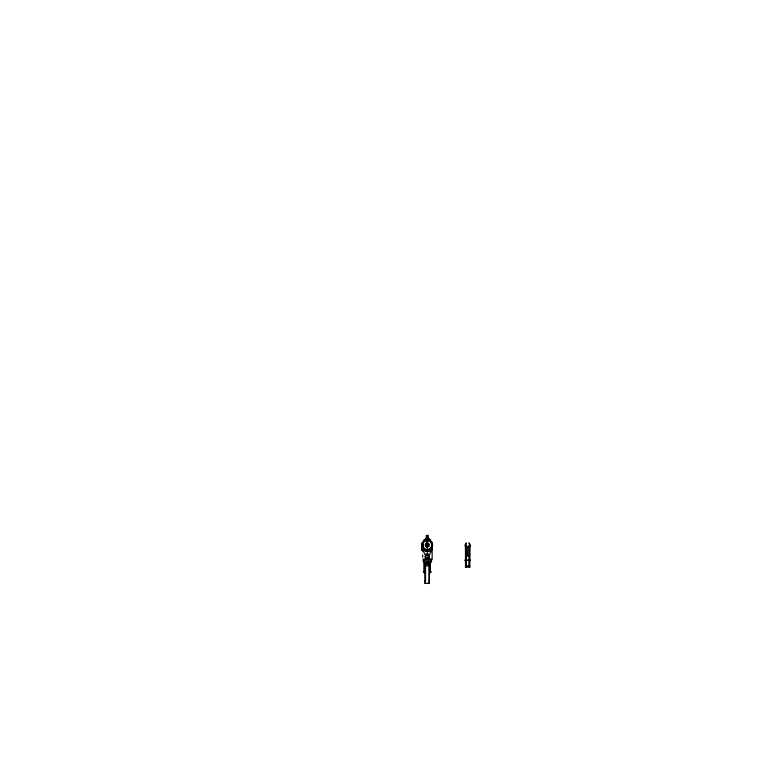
<?xml version="1.0" encoding="UTF-8"?>
<svg xmlns="http://www.w3.org/2000/svg" width="782" height="782" viewBox="0 0 782 782"><rect width="100%" height="100%" fill="white"/><g stroke="black" fill="none" stroke-linecap="round" stroke-linejoin="round"><path stroke-width="1.17" d="M469.65 545.328L469.483 560.078M422.681 555.005L422.681 557.175M422.085 545.787L422.466 543.49M431.996 546.559L431.752 544.155M431.84 547.791L429.846 554.243L424.616 554.243L422.622 547.791M422.945 543.353L423.336 542.581M422.974 543.255L422.945 546.696M431.517 546.696L431.801 544.419L431.126 542.581M431.84 547.351L431.84 550.557L432.299 549.326M422.309 547.908L422.622 547.146M431.84 550.557L432.456 549.854L432.143 547.146M466.346 546.325A1.838 1.838 0 0 0 468.946 546.325L469.024 565.797L466.258 565.797L466.258 546.217L468.115 546.804L469.337 545.709M469.376 546.765L469.943 545.826M429.846 540.411L430.149 539.795L427.998 539.795L428.155 539.189M427.959 538.876L429.074 538.573L428.311 539.795M426.503 551.173L425.388 551.476L426.151 550.245L424.313 550.245L424.313 548.583M428.292 546.716L428.956 546.022A1.994 1.994 0 0 1 427.49 547.009M426.307 539.189L426.464 539.795L424.313 539.795L422.163 542.874L422.495 547.39L422.163 543.744L422.544 544.565M429.992 562.541L431.537 560.391L430.305 560.078M427.705 554.917L427.226 554.858A1.847 1.847 0 0 0 425.633 557.625L427.226 558.543L428.829 557.625A1.847 1.847 0 0 0 427.226 554.858L426.757 554.917M468.946 546.325L469.493 546.247M425.056 580.977L425.545 580.361M429.406 562.727L429.406 583.44L425.056 583.44L425.545 582.825M469.767 546.256A2.463 2.463 0 0 0 468.868 542.894L469.816 545.328L469.816 567.155L465.466 567.155L465.955 566.539L465.955 567.155M422.925 547.683L423.541 550.557L422.006 550.557L422.006 547.146L422.622 546.833M423.541 550.557L422.925 551.789M424.157 560.078L423.854 560.391A3.392 3.392 0 0 0 427.226 564.076A3.392 3.392 0 0 0 430.608 560.391M431.068 571.965L430.149 572.883L430.149 561.3M423.971 541.76L424.929 541.036L424.929 540.108L424.313 540.108M425.955 543.49L426.718 543.099A1.994 1.994 0 0 0 426.972 547.009M422.085 547.292L422.622 547.908M422.309 547.801L422.006 549.854L422.622 549.805M422.006 550.166L422.622 550.557L422.163 542.874L423.16 542.874M429.533 549.013L430.911 547.791A4.448 4.448 0 0 0 431.674 546.256L432.075 546.256M430.149 572.268L431.068 571.662M428.849 563.314L425.613 563.314M431.84 543.079L432.299 542.874L430.149 539.795L430.149 541.467M430.149 562.131L431.068 561.828M426.307 540.518L426.034 540.567A4.614 4.614 0 0 0 423.453 547.664A4.614 4.614 0 0 0 431.009 547.664A4.614 4.614 0 0 0 428.428 540.567L428.155 540.518M422.661 545.621L422.163 545.328M465.779 545.944L466.277 546.247L465.681 545.377M425.388 538.876L429.074 538.876M429.533 540.108L430.149 540.108M422.006 543.715L422.388 543.793M431.674 543.793L432.456 543.715M422.006 545.719L422.681 545.719M431.781 545.719L432.456 545.719M422.71 545.895L422.241 543.998M422.466 544.106L422.788 546.256A4.448 4.448 0 0 0 423.551 547.791L424.929 549.013L424.929 549.942L424.313 549.942M429.533 549.942L430.149 549.942M422.006 550.088L422.622 550.205M431.84 550.205L432.456 550.088M431.537 546.559L431.537 549.942L430.921 550.557L432.456 550.557L432.143 546.833L432.143 550.557M425.388 551.173L429.074 551.173M465.72 555.161L466.258 555.161M469.024 555.161L469.562 555.161M465.72 556.393L466.258 556.393M469.024 556.393L469.562 556.393M422.925 559.159L425.848 559.159M428.614 559.159L431.537 559.159M425.848 559.472L424.157 559.472L424.147 560.841A3.089 3.089 0 0 0 427.226 563.773A3.089 3.089 0 0 0 430.315 560.841L430.305 559.472L428.614 559.472M465.026 560.078L470.256 560.078M424.616 560.391L422.925 560.391L424.47 562.541L423.854 560.694M465.026 560.391L470.256 560.391M430.149 562.434L431.068 562.561M423.385 561.828L424.313 562.131M423.385 571.662L424.313 572.268M429.533 541.036L430.491 541.76M465.906 546.765L465.339 545.826M428.497 543.49L427.744 543.099A1.994 1.994 0 0 1 428.956 544.028M430.921 550.557L431.537 551.789M423.385 571.965L424.313 572.883L424.313 561.838M469.816 567.155L469.337 566.539L469.337 567.155M428.917 580.361L429.406 580.977M429.406 583.44L428.917 582.825L428.917 583.44M432.299 544.106L431.996 543.49M431.537 543.177L432.299 542.874L432.084 546.041L432.299 543.744L431.918 544.673M426.503 538.876L425.388 538.573L426.151 539.795M427.959 551.173L429.074 551.476L428.311 550.245L430.149 550.245L430.149 548.583M466.052 545.944L466.414 542.894A2.463 2.463 0 0 0 465.515 546.256M422.163 549.326L422.622 550.557M469.483 560.391L469.483 567.155M469.337 545.328L469.444 546.686M467.646 546.862L467.646 556.393M465.798 560.078L465.466 545.328L465.466 567.155M465.798 560.391L465.798 567.155M432.612 544.262L432.612 545.787M432.378 544.262L432.378 545.787M432.221 543.998L432.221 545.435M432.143 551.789L432.143 559.775M430.305 561.31L430.305 571.251M429.074 562.815L429.074 583.44M428.614 557.898L428.614 561.007A1.378 1.378 0 0 1 427.226 562.385A1.378 1.378 0 0 1 425.848 561.007L425.848 557.898M428.614 563.49L428.614 565.797L425.848 565.797L425.848 563.49M428.458 539.189L428.458 539.795M428.155 535.347L428.155 541.144M427.539 535.347L427.539 538.72L426.923 538.72L426.923 535.347M427.226 536.667L427.226 537.557M427.226 538.72L427.226 543.334M427.226 543.5L427.226 546.55M427.226 546.716L427.226 554.243M427.226 554.546A2.151 2.151 0 0 0 425.369 557.781L425.711 558.221A2.151 2.151 0 0 0 428.751 558.221L429.093 557.781A2.151 2.151 0 0 0 427.226 554.546L427.226 564.076M426.307 535.347L426.307 541.144M426.004 539.189L426.004 539.795M425.545 562.727L425.545 583.44M425.388 562.815L425.388 583.44M425.056 562.727L425.056 583.44M424.313 539.795L424.313 541.467M424.157 560.919L424.157 571.251M422.309 546.833L422.309 550.557M421.85 544.262L421.85 545.787M428.536 558.006A1.847 1.847 0 0 1 425.926 558.006M426.385 546.491A1.691 1.691 0 0 0 428.917 545.025A1.691 1.691 0 0 0 426.385 543.558A1.691 1.691 0 0 0 426.385 546.491M426.473 546.344A1.525 1.525 0 0 0 428.751 545.025A1.525 1.525 0 0 0 426.473 543.705A1.525 1.525 0 0 0 426.473 546.344"/></g></svg>
